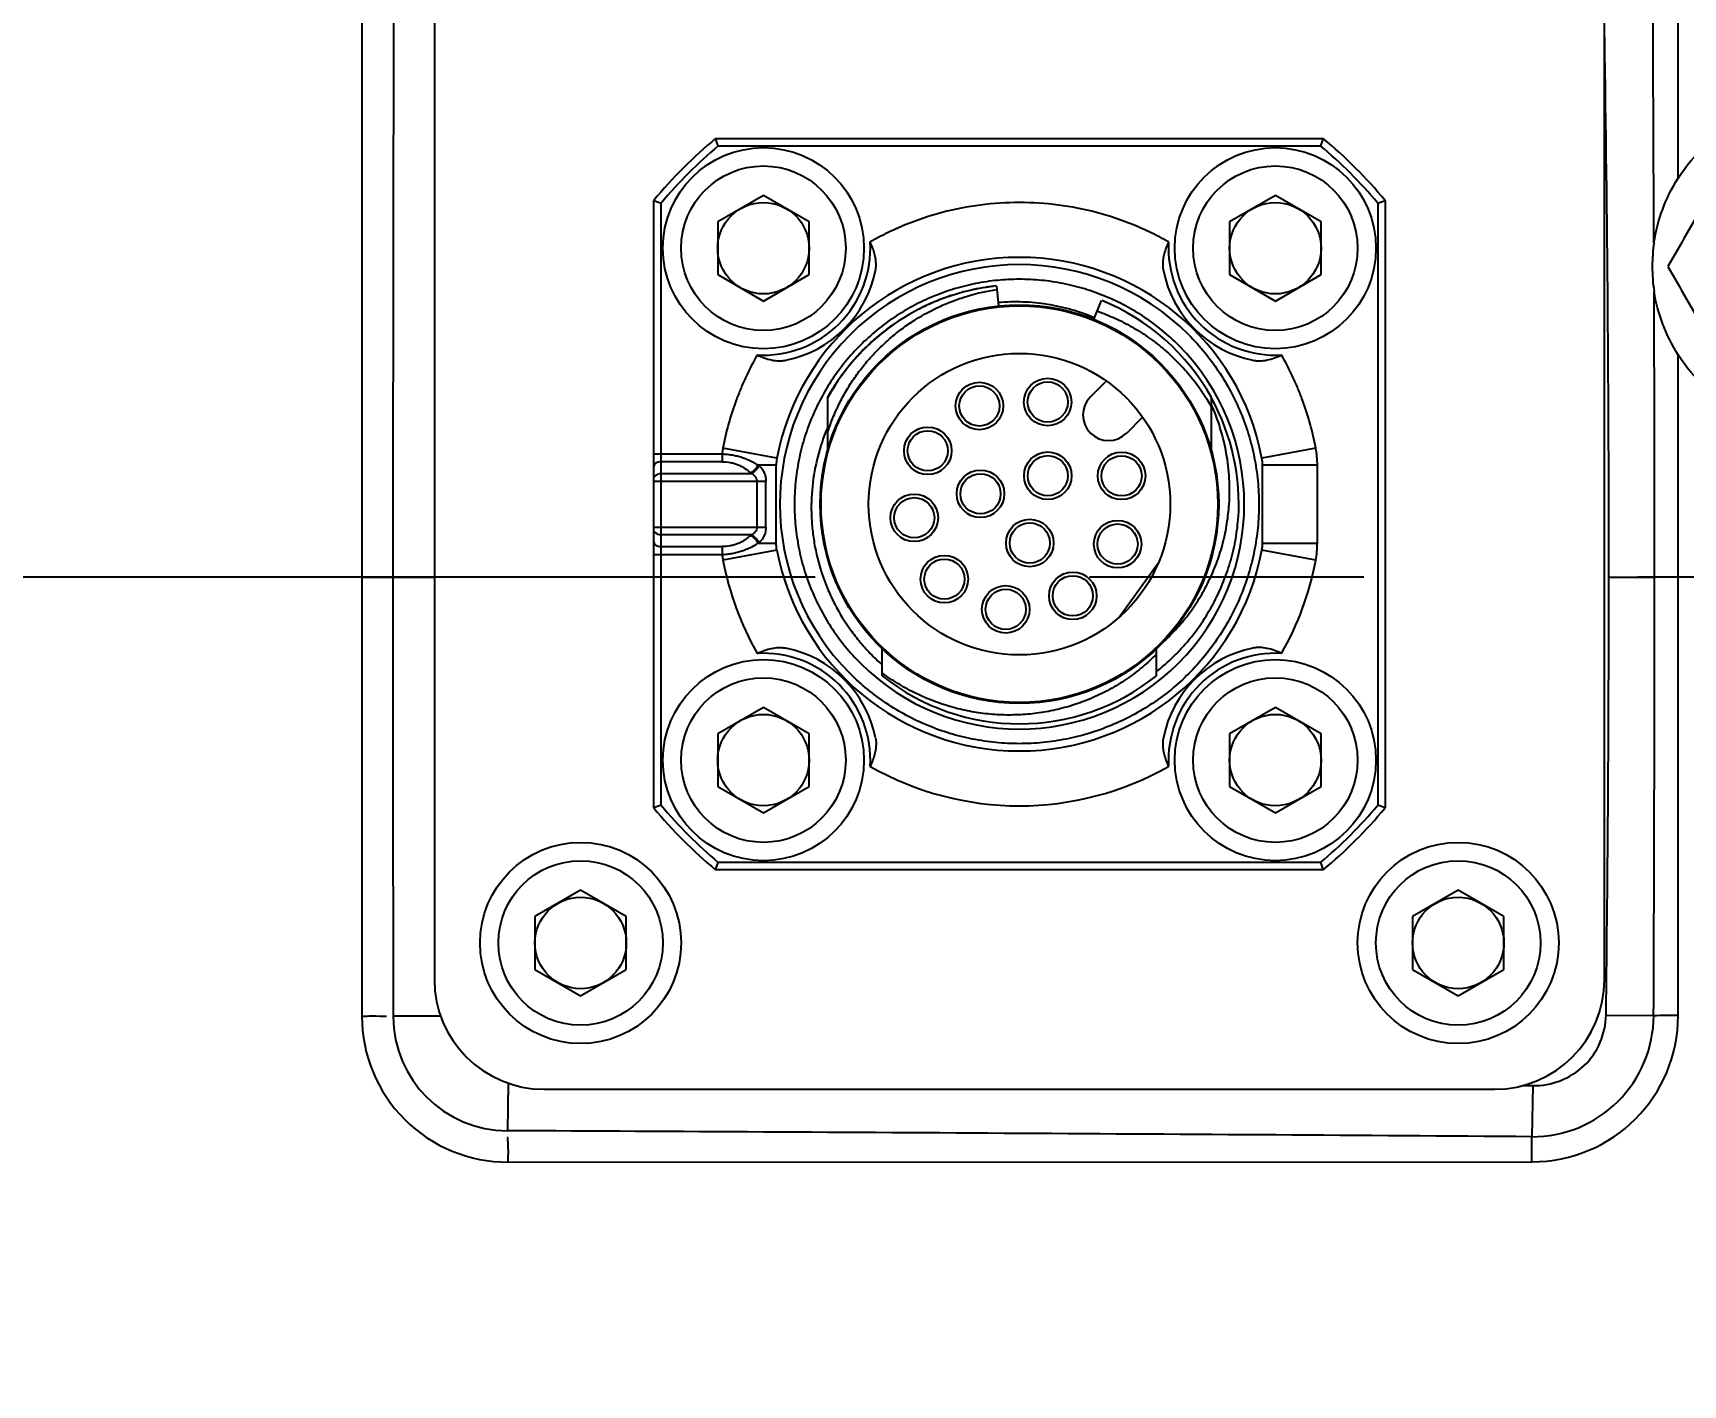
# Model space of a CAD drawing. Header units: millimetres. Extents: x 5828 to 6704, y 123 to 421.
# Drawn here: x 6532.654 to 6534.91, y 213.238 to 215.087 of the extents above; entities that cross this region are included whole.
import ezdxf

# ---------------------------------------------------------------- set-up
doc = ezdxf.new("R2010")
doc.units = ezdxf.units.MM
doc.linetypes.add('CENTER', pattern=[0.6, 0.375, -0.075, 0.075, -0.075])
for name, color, linetype in [('中心线', 7, 'Continuous'), ('外形图', 7, 'Continuous'), ('尺寸标注', 7, 'Continuous'), ('运动范围', 7, 'Continuous')]:
    doc.layers.add(name, color=color, linetype=linetype)
doc.styles.add('微软雅黑', font='msyh.ttc', dxfattribs={"height": 1.5})
doc.dimstyles.new('尺寸标注_1_20比例', dxfattribs={"dimtxt": 1.5, "dimasz": 1.25, "dimexe": 0.5, "dimexo": 0.4, "dimgap": 0.5, "dimtad": 1, "dimdec": 1, "dimlfac": 20, "dimdsep": 46, "dimtxsty": '微软雅黑', "dimcen": 0.09, "dimadec": 0, "dimazin": 0, "dimtp": 0.01, "dimtm": 0.01, "dimtfac": 1, "dimtdec": 1, "dimtofl": 0, "dimtmove": 0, "dimatfit": 3, "dimfxl": 1, "dimtolj": 1, "dimarcsym": 0})

# ---------------------------------------------------------------- blocks, each defined once
blk = doc.blocks.new('*D1145')
at = {"layer": 'Defpoints', "color": 0}
for p in [(6564.9775, 227.1499), (6618.6004, 224.7716), (6488.2514, 214.3423), (6559.4529, 214.3423), (6635.7237, 214.3423)]:
    blk.add_point(p, dxfattribs=at)
at = {"layer": '尺寸标注', "color": 0, "lineweight": -2}
blk.add_arc((6559.4529, 214.3423), 13.9483, 15.13637, 174.86363, dxfattribs=at)
at = {"layer": '尺寸标注', "color": 0}
for points in [[(6572.7139, 217.9391), (6573.1206, 218.0298), (6573.1893, 216.7644)], [(6545.3524, 215.6004), (6545.7687, 215.5817), (6545.5045, 214.3423)]]:
    blk.add_solid(points, dxfattribs=at)
at = {"layer": '尺寸标注', "color": 0, "insert": (6557.2583, 229.4032), "char_height": 1.5, "attachment_point": 5, "rotation": 8.2904, "style": '微软雅黑'}
blk.add_mtext('\\A1;{\\fAlibaba PuHuiTi 3.0 55 Regular|b0|i0|c134|p18;-\\A1;170%%d}', dxfattribs=at)
blk = doc.blocks.new('*D1146')
at = {"layer": 'Defpoints', "color": 0}
for p in [(6488.2514, 214.3423), (6559.4529, 214.3423), (6635.7237, 214.3423), (6618.6004, 203.913), (6564.9841, 201.5194)]:
    blk.add_point(p, dxfattribs=at)
at = {"layer": '尺寸标注', "color": 0, "lineweight": -2}
blk.add_arc((6559.4529, 214.3423), 13.965, 185.13022, 344.86978, dxfattribs=at)
at = {"layer": '尺寸标注', "color": 0}
for points in [[(6545.7519, 213.1029), (6545.3356, 213.0842), (6545.4878, 214.3423)], [(6573.1371, 210.6519), (6572.7305, 210.7426), (6573.2057, 211.9173)]]:
    blk.add_solid(points, dxfattribs=at)
at = {"layer": '尺寸标注', "color": 0, "insert": (6555.4094, 202.3101), "char_height": 1.5, "attachment_point": 5, "rotation": 341.4248, "style": '微软雅黑'}
blk.add_mtext('\\A1;{\\fAlibaba PuHuiTi 3.0 55 Regular|b0|i0|c134|p18;+\\A1;170%%d}', dxfattribs=at)

msp = doc.modelspace()

# ---------------------------------------------------------------- linework, layer by layer
at = {"layer": '中心线', "linetype": 'CENTER', "ltscale": 5}
msp.add_line((6635.7237, 214.3423), (6488.2514, 214.3423), dxfattribs=at)
at = {"layer": '外形图', "linetype": 'ByBlock'}
for p, q in [((6533.2029, 216.0923), (6533.2029, 213.7923)), ((6534.8029, 213.7923), (6534.8029, 216.0923)), ((6533.5875, 214.9423), (6534.4182, 214.9423)), ((6533.5912, 214.9323), (6533.5875, 214.9423)), ((6533.5912, 214.9323), (6534.4146, 214.9323)), ((6534.4182, 214.9423), (6534.4146, 214.9323)), ((6533.5029, 214.027), (6533.5029, 214.8576)), ((6533.5029, 214.8576), (6533.5129, 214.854)), ((6533.6529, 214.8645), (6533.5904, 214.8284)), ((6533.7154, 214.8284), (6533.6529, 214.8645)), ((6534.3529, 214.8645), (6534.2904, 214.8284)), ((6534.4154, 214.8284), (6534.3529, 214.8645)), ((6534.4929, 214.854), (6534.5029, 214.8576)), ((6534.5029, 214.8576), (6534.5029, 214.027)), ((6533.5129, 214.0306), (6533.5129, 214.854)), ((6534.4929, 214.854), (6534.4929, 214.0306)), ((6533.5904, 214.8284), (6533.5904, 214.7562)), ((6533.7154, 214.7562), (6533.7154, 214.8284)), ((6534.2904, 214.8284), (6534.2904, 214.7562)), ((6534.4154, 214.7562), (6534.4154, 214.8284)), ((6533.5904, 214.7562), (6533.6529, 214.7201)), ((6533.6529, 214.7201), (6533.7154, 214.7562)), ((6534.2904, 214.7562), (6534.3529, 214.7201)), ((6534.3529, 214.7201), (6534.4154, 214.7562)), ((6533.967, 214.7401), (6533.967, 214.7401)), ((6533.9679, 214.7402), (6533.9679, 214.7402)), ((6533.9713, 214.7406), (6533.9711, 214.7406)), ((6533.9714, 214.7406), (6533.9713, 214.7406)), ((6533.9715, 214.7406), (6533.9714, 214.7406)), ((6533.9715, 214.7406), (6533.9744, 214.7133)), ((6533.8919, 214.721), (6533.8923, 214.7212)), ((6533.8923, 214.7212), (6533.8924, 214.7212)), ((6534.1049, 214.6949), (6534.1153, 214.7207)), ((6534.9036, 214.3423), (6534.9036, 214.6466)), ((6534.1218, 214.6108), (6534.1001, 214.589)), ((6533.7404, 214.5875), (6533.741, 214.5887)), ((6533.7404, 214.5875), (6533.7404, 214.5154)), ((6533.741, 214.5887), (6533.7418, 214.5901)), ((6533.7418, 214.5901), (6533.7426, 214.5915)), ((6533.7426, 214.5915), (6533.7435, 214.593)), ((6533.7435, 214.593), (6533.7441, 214.5941)), ((6533.7441, 214.5941), (6533.7448, 214.5953)), ((6533.7448, 214.5953), (6533.7456, 214.5966)), ((6533.7456, 214.5966), (6533.7464, 214.5979)), ((6533.7464, 214.5979), (6533.7472, 214.5992)), ((6533.7472, 214.5992), (6533.748, 214.6006)), ((6533.748, 214.6006), (6533.7489, 214.602)), ((6533.7489, 214.602), (6533.7498, 214.6034)), ((6533.7494, 214.6028), (6533.7494, 214.6028)), ((6533.7498, 214.6034), (6533.7507, 214.6049)), ((6533.7507, 214.6049), (6533.7517, 214.6064)), ((6533.7514, 214.6059), (6533.7515, 214.606)), ((6534.2654, 214.5154), (6534.2654, 214.588)), ((6534.1496, 214.5395), (6534.1713, 214.5613)), ((6533.6712, 214.505), (6533.5975, 214.5189)), ((6534.4082, 214.5189), (6534.3345, 214.505)), ((6533.5029, 214.511), (6533.5963, 214.511)), ((6533.5963, 214.5004), (6533.5129, 214.5004)), ((6533.5963, 214.511), (6533.5963, 214.5004)), ((6533.5029, 214.4736), (6533.6563, 214.4736)), ((6533.5129, 214.4842), (6533.6364, 214.4842)), ((6533.6441, 214.411), (6533.6441, 214.4736)), ((6533.6704, 214.4957), (6533.6454, 214.4957)), ((6533.6563, 214.411), (6533.6563, 214.4736)), ((6533.6704, 214.3889), (6533.6704, 214.4957)), ((6534.3354, 214.3889), (6534.3354, 214.4957)), ((6534.4104, 214.4957), (6534.3354, 214.4957)), ((6534.4104, 214.3889), (6534.4104, 214.4957)), ((6533.5029, 214.411), (6533.6441, 214.411)), ((6533.6441, 214.411), (6533.6563, 214.411)), ((6533.6364, 214.4004), (6533.5129, 214.4004)), ((6533.5129, 214.3842), (6533.5963, 214.3842)), ((6533.5963, 214.3842), (6533.5963, 214.3736)), ((6533.6454, 214.3889), (6533.6704, 214.3889)), ((6534.3354, 214.3889), (6534.4104, 214.3889)), ((6533.5029, 214.3736), (6533.5963, 214.3736)), ((6533.6712, 214.3796), (6533.5975, 214.3657)), ((6534.4082, 214.3657), (6534.3345, 214.3796)), ((6533.1038, 214.3423), (6533.2029, 214.3423)), ((6533.1038, 214.3423), (6533.1038, 213.7423)), ((6534.1922, 214.3605), (6534.1391, 214.2875)), ((6534.809, 214.3423), (6534.8714, 214.3423)), ((6534.9036, 214.3423), (6534.8714, 214.3423)), ((6534.9036, 213.743), (6534.9036, 214.3423)), ((6533.8154, 214.2078), (6533.8154, 214.2446)), ((6534.1904, 214.2078), (6534.1904, 214.2446)), ((6533.8154, 214.2081), (6533.8155, 214.208)), ((6533.6529, 214.1645), (6533.5904, 214.1284)), ((6533.7154, 214.1284), (6533.6529, 214.1645)), ((6534.3529, 214.1645), (6534.2904, 214.1284)), ((6534.4154, 214.1284), (6534.3529, 214.1645)), ((6533.5904, 214.1284), (6533.5904, 214.0562)), ((6533.7154, 214.0562), (6533.7154, 214.1284)), ((6534.2904, 214.1284), (6534.2904, 214.0562)), ((6534.4154, 214.0562), (6534.4154, 214.1284)), ((6533.5904, 214.0562), (6533.6529, 214.0201)), ((6533.6529, 214.0201), (6533.7154, 214.0562)), ((6534.2904, 214.0562), (6534.3529, 214.0201)), ((6534.3529, 214.0201), (6534.4154, 214.0562)), ((6533.5129, 214.0306), (6533.5029, 214.027)), ((6534.5029, 214.027), (6534.4929, 214.0306)), ((6533.5875, 213.9423), (6533.5912, 213.9523)), ((6534.4182, 213.9423), (6533.5875, 213.9423)), ((6534.4146, 213.9523), (6533.5912, 213.9523)), ((6534.4146, 213.9523), (6534.4182, 213.9423)), ((6533.4029, 213.9145), (6533.3404, 213.8784)), ((6533.4654, 213.8784), (6533.4029, 213.9145)), ((6534.6029, 213.9145), (6534.5404, 213.8784)), ((6534.6654, 213.8784), (6534.6029, 213.9145)), ((6533.3404, 213.8784), (6533.3404, 213.8062)), ((6533.4654, 213.8062), (6533.4654, 213.8784)), ((6534.5404, 213.8784), (6534.5404, 213.8062)), ((6534.6654, 213.8062), (6534.6654, 213.8784)), ((6533.3404, 213.8062), (6533.4029, 213.7701)), ((6533.4029, 213.7701), (6533.4654, 213.8062)), ((6534.5404, 213.8062), (6534.6029, 213.7701)), ((6534.6029, 213.7701), (6534.6654, 213.8062)), ((6533.2116, 213.7423), (6533.1466, 213.742)), ((6534.8051, 213.7437), (6534.8701, 213.7429)), ((6533.304, 213.6506), (6533.303, 213.5855)), ((6533.3529, 213.6423), (6534.6529, 213.6423)), ((6534.6913, 213.6475), (6534.705, 213.6472)), ((6534.705, 213.6472), (6534.7035, 213.5774)), ((6533.3037, 213.5425), (6534.7038, 213.5431))]:
    msp.add_line(p, q, dxfattribs=at)
msp.add_lwpolyline([(6533.7517, 214.6064), (6533.7527, 214.6079), (6533.7528, 214.6081)], dxfattribs=at)
for centre, radius in [((6533.6529, 214.7923), 0.1375), ((6534.3529, 214.7923), 0.1375), ((6533.6529, 214.7923), 0.1125), ((6534.3529, 214.7923), 0.1125), ((6533.6529, 214.7923), 0.0625), ((6534.3529, 214.7923), 0.0625), ((6534.0029, 214.4423), 0.2725), ((6534.0029, 214.4423), 0.2712), ((6534.0029, 214.4423), 0.2062), ((6533.9482, 214.5766), 0.0325), ((6534.0416, 214.582), 0.0325), ((6534.0416, 214.582), 0.0275), ((6533.9482, 214.5766), 0.0275), ((6533.8776, 214.5153), 0.0325), ((6533.8776, 214.5153), 0.0275), ((6534.0417, 214.4812), 0.0325), ((6534.0417, 214.4812), 0.0275), ((6534.1426, 214.481), 0.0325), ((6534.1426, 214.481), 0.0275), ((6533.9497, 214.4565), 0.0325), ((6533.9497, 214.4565), 0.0275), ((6533.8591, 214.4237), 0.0325), ((6533.8591, 214.4237), 0.0275), ((6534.0171, 214.3892), 0.0325), ((6534.0171, 214.3892), 0.0275), ((6534.1372, 214.3877), 0.0325), ((6534.1372, 214.3877), 0.0275), ((6533.9003, 214.3398), 0.0325), ((6533.9003, 214.3398), 0.0275), ((6534.0759, 214.317), 0.0325), ((6534.0759, 214.317), 0.0275), ((6533.9842, 214.2985), 0.0325), ((6533.9842, 214.2985), 0.0275), ((6533.6529, 214.0923), 0.1375), ((6534.3529, 214.0923), 0.1375), ((6533.6529, 214.0923), 0.1125), ((6534.3529, 214.0923), 0.1125), ((6533.6529, 214.0923), 0.0625), ((6534.3529, 214.0923), 0.0625), ((6533.4029, 213.8423), 0.1375), ((6534.6029, 213.8423), 0.1375), ((6533.4029, 213.8423), 0.1125), ((6534.6029, 213.8423), 0.1125), ((6533.4029, 213.8423), 0.0625), ((6534.6029, 213.8423), 0.0625)]:
    msp.add_circle(centre, radius, dxfattribs=at)
for centre, radius, start, end in [((7193.3672, 213.9117), 660.2212, 179.8063724, 179.9626317), ((6210.0827, 213.5254), 324.7904, 0.224812, 0.461525), ((6485.0318, 214.3225), 49.7772, 0.0228, 0.87294), ((6534.0029, 214.4423), 0.65, 129.7151, 140.2849), ((6534.0029, 214.4423), 0.64, 130.0374, 139.9626), ((6534.0029, 214.4423), 0.64, 40.0374, 49.9626), ((6534.0029, 214.4423), 0.65, 39.7151, 50.2849), ((6571.6622, 193.6587), 42.4004, 150.00648, 150.14291), ((6533.6529, 214.7923), 0.1462, 266.6537, 3.3409), ((6534.3529, 214.7923), 0.1462, 176.6591, 273.3463), ((6535.0899, 214.7672), 0.2216, 171.5269, 179.9879), ((6534.0029, 214.4423), 0.3375, 10.7012, 169.2987), ((6534.0029, 214.4423), 0.3275, 45.0011, 224.9988), ((6535.0899, 214.7673), 0.2217, 179.997, 188.8141), ((6574.432, 237.4702), 45.5963, 209.86187, 209.98874), ((6533.6529, 214.7923), 0.1562, 281.3263, 348.6738), ((6534.3529, 214.7923), 0.1562, 191.3262, 258.6737), ((6534.0029, 214.4423), 0.3, 95.9999, 151.0454), ((6534.0026, 214.4427), 0.2995, 109.267, 113.5015), ((6534.0027, 214.4425), 0.2997, 108.8381, 112.72), ((6534.003, 214.442), 0.3003, 108.08, 111.7288), ((6534.003, 214.4421), 0.3003, 107.9932, 111.608), ((6534.0026, 214.443), 0.2992, 101.2088, 103.1666), ((6534.0027, 214.443), 0.2993, 101.1399, 103.0582), ((6534.0029, 214.4419), 0.3004, 98.1802, 101.2073), ((6534.0029, 214.4418), 0.3004, 98.0197, 101.1384), ((6534.0027, 214.4431), 0.2992, 96.8536, 98.9174), ((6534.0027, 214.4429), 0.2994, 96.6841, 98.695), ((6391.6583, 214.3381), 143.2131, 0.001672, 0.158161), ((6534.0033, 214.4413), 0.3011, 115.5946, 117.7055), ((6534.0029, 214.4421), 0.3002, 112.552, 115.9709), ((6534.0035, 214.441), 0.3014, 111.7275, 115.6689), ((6534.0029, 214.4423), 0.3003, 29.0411, 68), ((6534.0023, 214.4428), 0.2993, 128.0567, 132.8788), ((6534.0033, 214.4418), 0.3007, 127.3736, 130.9763), ((6534.0033, 214.4418), 0.3006, 127.3054, 130.8526), ((6534.0026, 214.4428), 0.2994, 125.3523, 127.3718), ((6534.0025, 214.4429), 0.2993, 125.2658, 127.3037), ((6534.0023, 214.4428), 0.2992, 132.5657, 137.3998), ((6534.0023, 214.4427), 0.2993, 132.4043, 136.8822), ((6534.0029, 214.4423), 0.3075, 225.0049, 44.9948), ((6534.0037, 214.4414), 0.3013, 132.0786, 135.2795), ((6534.0037, 214.4413), 0.3013, 132.0006, 135.1352), ((6534.0031, 214.4419), 0.3005, 131.66, 132.4066), ((6534.0038, 214.4413), 0.3014, 130.8516, 132.0789), ((6534.0024, 214.4426), 0.2994, 136.9491, 140.6462), ((6534.0024, 214.4426), 0.2995, 136.8868, 140.2726), ((6534.0032, 214.4419), 0.3005, 135.2801, 136.9503), ((6534.0033, 214.4418), 0.3006, 135.1357, 136.8878), ((6534.0023, 214.4428), 0.2993, 141.7148, 146.3987), ((6534.0032, 214.442), 0.3005, 148.6587, 151.0989), ((6534.0032, 214.442), 0.3004, 148.9099, 151.1093), ((6534.004, 214.4417), 0.3013, 146.9611, 151.0748), ((6534.004, 214.4416), 0.3013, 147.6701, 151.0849), ((6534.0021, 214.4427), 0.2991, 147.29, 149.3494), ((6534.0035, 214.4419), 0.3008, 146.5973, 147.6615), ((6534.1248, 214.5643), 0.035, 135, 315), ((6534.0029, 214.4423), 0.3, 355.973, 28.9567), ((6533.7204, 214.4957), 0.05, 169.2976, 180), ((6534.2854, 214.4957), 0.05, 0, 10.7011), ((6533.5954, 214.4404), 0.06, 46.8654, 48.1158), ((6533.6039, 214.4378), 0.0712, 53.1477, 54.3522), ((6533.5954, 214.4442), 0.06, 311.8808, 313.1321), ((6533.6035, 214.4473), 0.0719, 305.6531, 306.8468), ((6534.2854, 214.3889), 0.05, 349.2999, 359.9993), ((6534.2861, 214.3888), 0.1242, 349.2408, 0.0311), ((6533.7204, 214.3889), 0.125, 187.0403, 190.6971), ((6534.0029, 214.4423), 0.4125, 190.7013, 209.6396), ((6534.0029, 214.4423), 0.3375, 190.7012, 349.2988), ((6534.0029, 214.4423), 0.4125, 330.3604, 349.2915), ((6486.7626, 214.353), 48.0463, 359.27346, 359.98729), ((6385.8354, 214.3533), 149.036, 359.765351, 359.995783), ((6533.6529, 214.0923), 0.1462, 356.658, 93.342), ((6533.6529, 214.0923), 0.1562, 11.3268, 78.6732), ((6534.0084, 214.4407), 0.2913, 224.0143, 228.5009), ((6534.3529, 214.0923), 0.1562, 101.3268, 168.6732), ((6534.3529, 214.0923), 0.1462, 86.658, 183.342), ((6534.0029, 214.4423), 0.3003, 231.3511, 308.6441), ((6534.0029, 214.4423), 0.4125, 240.3604, 299.6396), ((6534.0029, 214.4423), 0.65, 219.7151, 230.2849), ((6534.0029, 214.4423), 0.64, 220.0374, 229.9626), ((6534.0029, 214.4423), 0.64, 310.0374, 319.9626), ((6534.0029, 214.4423), 0.65, 309.7151, 320.2849), ((6533.3529, 213.7923), 0.15, 180, 270), ((6534.6529, 213.7923), 0.15, 270, 0), ((6533.3035, 213.7423), 0.1997, 180.0031, 270.0654), ((6533.3032, 213.7421), 0.1566, 180.0441, 269.9375), ((6534.7042, 213.7433), 0.166, 269.7796, 359.8595), ((6534.7038, 213.743), 0.1999, 270.0179, 0.01), ((6534.9012, 210.2078), 3.5352, 89.9611, 90.5046), ((6530.2517, -430.1228), 643.7156, 89.6037469, 89.7284056)]:
    msp.add_arc(centre, radius, start, end, dxfattribs=at)
for points in [[(6533.1033, 216.1417), (6533.1037, 215.5419), (6533.1038, 214.9421), (6533.1038, 214.3423)], [(6534.9036, 214.888), (6534.9037, 215.3056), (6534.9039, 215.7233), (6534.9041, 216.1409)], [(6534.9036, 214.888), (6534.918, 214.9107), (6534.9369, 214.931), (6534.9583, 214.9472)], [(6534.8706, 214.7999), (6534.8753, 214.8309), (6534.8868, 214.8615), (6534.9036, 214.888)], [(6534.9036, 214.6466), (6534.887, 214.6727), (6534.8756, 214.7028), (6534.8708, 214.7333)], [(6534.9583, 214.5874), (6534.9369, 214.6035), (6534.918, 214.6239), (6534.9036, 214.6466)], [(6533.6712, 214.3796), (6533.6707, 214.3827), (6533.6705, 214.3858), (6533.6704, 214.3889)], [(6533.1461, 214.3423), (6533.1461, 214.1422), (6533.1463, 213.9421), (6533.1466, 213.742)], [(6534.7038, 213.5431), (6534.7038, 213.5545), (6534.7038, 213.566), (6534.7035, 213.5774)]]:
    msp.add_open_spline(points, degree=3, dxfattribs=at)
for points, knots in [([(6534.2069, 214.8008), (6534.1991, 214.8052), (6534.1834, 214.8135), (6534.1509, 214.828), (6534.1087, 214.8422), (6534.0562, 214.8525), (6534.0029, 214.8559), (6533.9495, 214.8525), (6533.8971, 214.8422), (6533.8548, 214.828), (6533.8223, 214.8135), (6533.8066, 214.8052), (6533.7989, 214.8008)], [0, 0, 0, 0, 0.062523, 0.125049, 0.250033, 0.375016, 0.5, 0.624984, 0.749967, 0.874951, 0.937477, 1, 1, 1, 1]), ([(6533.8024, 214.7923), (6533.8022, 214.793), (6533.8016, 214.7944), (6533.8007, 214.7966), (6533.7998, 214.7987), (6533.7992, 214.8001), (6533.7989, 214.8008)], [0, 0, 0, 0, 0.249187, 0.499082, 0.749421, 1, 1, 1, 1]), ([(6533.8061, 214.7616), (6533.8066, 214.7641), (6533.8071, 214.7692), (6533.8066, 214.7769), (6533.805, 214.7847), (6533.8034, 214.7898), (6533.8024, 214.7923)], [0, 0, 0, 0, 0.242372, 0.48907, 0.741803, 1, 1, 1, 1]), ([(6534.2033, 214.7923), (6534.2024, 214.7898), (6534.2007, 214.7847), (6534.1991, 214.7769), (6534.1986, 214.7692), (6534.1992, 214.7641), (6534.1996, 214.7616)], [0, 0, 0, 0, 0.25819, 0.510934, 0.757629, 1, 1, 1, 1]), ([(6534.2069, 214.8008), (6534.2065, 214.8001), (6534.2059, 214.7987), (6534.205, 214.7966), (6534.2041, 214.7944), (6534.2036, 214.793), (6534.2033, 214.7923)], [0, 0, 0, 0, 0.250571, 0.500926, 0.750799, 1, 1, 1, 1]), ([(6534.2203, 214.6597), (6534.2132, 214.6668), (6534.1983, 214.6804), (6534.174, 214.6984), (6534.1481, 214.7139), (6534.1207, 214.7268), (6534.0923, 214.737), (6534.063, 214.7444), (6534.0331, 214.7488), (6534.0029, 214.7503), (6533.9727, 214.7488), (6533.9428, 214.7444), (6533.9135, 214.737), (6533.885, 214.7268), (6533.8577, 214.7139), (6533.8317, 214.6984), (6533.8075, 214.6804), (6533.7851, 214.6601), (6533.7648, 214.6377), (6533.7468, 214.6134), (6533.7312, 214.5875), (6533.7183, 214.5602), (6533.7081, 214.5317), (6533.7008, 214.5024), (6533.6963, 214.4725), (6533.6949, 214.4423), (6533.6963, 214.4121), (6533.7008, 214.3822), (6533.7081, 214.3529), (6533.7183, 214.3244), (6533.7312, 214.2971), (6533.7468, 214.2712), (6533.7648, 214.2469), (6533.7783, 214.232), (6533.7854, 214.2248)], [0, 0, 0, 0, 0.03125, 0.0625, 0.09375, 0.125, 0.15625, 0.1875, 0.21875, 0.25, 0.28125, 0.3125, 0.34375, 0.375, 0.40625, 0.4375, 0.46875, 0.5, 0.53125, 0.5625, 0.59375, 0.625, 0.65625, 0.6875, 0.71875, 0.75, 0.78125, 0.8125, 0.84375, 0.875, 0.90625, 0.9375, 0.96875, 1, 1, 1, 1]), ([(6533.7404, 214.5394), (6533.7424, 214.5457), (6533.7468, 214.5583), (6533.7548, 214.5766), (6533.7641, 214.5944), (6533.7747, 214.6114), (6533.7864, 214.6276), (6533.7992, 214.643), (6533.8131, 214.6574), (6533.8279, 214.6709), (6533.8436, 214.6833), (6533.8657, 214.6983), (6533.8893, 214.7109), (6533.9139, 214.7211), (6533.9392, 214.7295), (6533.9588, 214.7339), (6533.972, 214.7359)], [0, 0, 0, 0, 0.062507, 0.125018, 0.187526, 0.250036, 0.312544, 0.375053, 0.437562, 0.500072, 0.562581, 0.62509, 0.750034, 0.812544, 0.875052, 1, 1, 1, 1]), ([(6534.1057, 214.6969), (6534.0954, 214.7013), (6534.0742, 214.7088), (6534.0412, 214.7162), (6534.0076, 214.7194), (6533.9851, 214.7188), (6533.9739, 214.7179)], [0, 0, 0, 0, 0.250005, 0.500004, 0.75, 1, 1, 1, 1]), ([(6534.1095, 214.7062), (6534.1176, 214.7033), (6534.1337, 214.6969), (6534.1569, 214.6851), (6534.1789, 214.6712), (6534.1995, 214.6554), (6534.2186, 214.6378), (6534.242, 214.6123), (6534.2568, 214.5908), (6534.2654, 214.5758)], [0, 0, 0, 0, 0.125031, 0.250059, 0.37509, 0.50012, 0.625151, 0.750183, 1, 1, 1, 1]), ([(6534.2344, 214.6739), (6534.242, 214.6663), (6534.2564, 214.6504), (6534.2756, 214.6245), (6534.2921, 214.5969), (6534.3059, 214.5678), (6534.3168, 214.5375), (6534.3246, 214.5063), (6534.3293, 214.4744), (6534.3309, 214.4423), (6534.3293, 214.4101), (6534.3246, 214.3783), (6534.3168, 214.3471), (6534.3059, 214.3168), (6534.2922, 214.2877), (6534.2756, 214.2601), (6534.2564, 214.2342), (6534.2348, 214.2103), (6534.211, 214.1887), (6534.1851, 214.1695), (6534.1575, 214.153), (6534.1284, 214.1392), (6534.0981, 214.1284), (6534.0669, 214.1206), (6534.035, 214.1158), (6534.0029, 214.1143), (6533.9707, 214.1158), (6533.9389, 214.1206), (6533.9076, 214.1284), (6533.8773, 214.1392), (6533.8482, 214.153), (6533.8206, 214.1696), (6533.7948, 214.1887), (6533.7789, 214.2031), (6533.7713, 214.2107)], [0, 0, 0, 0, 0.03125, 0.0625, 0.09375, 0.125, 0.15625, 0.1875, 0.21875, 0.25, 0.28125, 0.3125, 0.34375, 0.375, 0.40625, 0.4375, 0.46875, 0.5, 0.53125, 0.5625, 0.59375, 0.625, 0.65625, 0.6875, 0.71875, 0.75, 0.78125, 0.8125, 0.84375, 0.875, 0.90625, 0.9375, 0.96875, 1, 1, 1, 1]), ([(6533.6443, 214.6463), (6533.6387, 214.6364), (6533.6309, 214.6212), (6533.6218, 214.6004), (6533.6135, 214.5793), (6533.6048, 214.5522), (6533.5996, 214.5301), (6533.5975, 214.5189)], [0, 0, 0, 0, 0.249989, 0.375007, 0.500027, 0.750012, 1, 1, 1, 1]), ([(6533.6443, 214.6463), (6533.6475, 214.6448), (6533.6539, 214.6422), (6533.6638, 214.6392), (6533.6721, 214.6381), (6533.6787, 214.6383), (6533.682, 214.6388), (6533.6835, 214.6391)], [0, 0, 0, 0, 0.25873, 0.512787, 0.759366, 0.8802, 1, 1, 1, 1]), ([(6534.3222, 214.6391), (6534.3238, 214.6388), (6534.327, 214.6383), (6534.3336, 214.6381), (6534.342, 214.6392), (6534.3518, 214.6422), (6534.3582, 214.6448), (6534.3614, 214.6463)], [0, 0, 0, 0, 0.1198, 0.240632, 0.487212, 0.74127, 1, 1, 1, 1]), ([(6534.4082, 214.5191), (6534.406, 214.5302), (6534.4009, 214.5523), (6534.3922, 214.5794), (6534.3839, 214.6005), (6534.3748, 214.6213), (6534.367, 214.6364), (6534.3614, 214.6463)], [0, 0, 0, 0, 0.249988, 0.499973, 0.624993, 0.750011, 1, 1, 1, 1]), ([(6534.2897, 214.4423), (6534.2905, 214.4539), (6534.2906, 214.4773), (6534.2865, 214.5121), (6534.2783, 214.5462), (6534.2701, 214.5681), (6534.2654, 214.5788)], [0, 0, 0, 0, 0.249986, 0.499981, 0.74998, 1, 1, 1, 1]), ([(6533.7404, 214.5469), (6533.735, 214.5342), (6533.7262, 214.5078), (6533.7188, 214.4668), (6533.7178, 214.432), (6533.72, 214.4044), (6533.7242, 214.377), (6533.7313, 214.3501), (6533.7414, 214.3243), (6533.7532, 214.2992), (6533.7678, 214.2755), (6533.7848, 214.2536), (6533.7941, 214.2433), (6533.7989, 214.2383)], [0, 0, 0, 0, 0.124968, 0.249934, 0.374903, 0.437429, 0.499955, 0.624924, 0.68745, 0.749976, 0.874947, 0.937474, 1, 1, 1, 1]), ([(6533.5975, 214.5189), (6533.5974, 214.5182), (6533.5972, 214.5169), (6533.5967, 214.5143), (6533.5965, 214.5123), (6533.5963, 214.511)], [0, 0, 0, 0, 0.250003, 0.500011, 1, 1, 1, 1]), ([(6534.4104, 214.4957), (6534.4104, 214.4996), (6534.41, 214.5074), (6534.4089, 214.5152), (6534.4082, 214.5191)], [0, 0, 0, 0, 0.499999, 1, 1, 1, 1]), ([(6533.5129, 214.5004), (6533.5116, 214.5004), (6533.5091, 214.5001), (6533.5063, 214.4988), (6533.5045, 214.4973), (6533.5036, 214.4961), (6533.503, 214.4947), (6533.5029, 214.4938), (6533.5029, 214.4933)], [0, 0, 0, 0, 0.287049, 0.553568, 0.675502, 0.789331, 0.896544, 1, 1, 1, 1]), ([(6533.5963, 214.511), (6533.5987, 214.511), (6533.6033, 214.5106), (6533.6102, 214.5097), (6533.617, 214.5083), (6533.6234, 214.5064), (6533.6294, 214.5041), (6533.6351, 214.5015), (6533.6404, 214.4987), (6533.6438, 214.4967), (6533.6454, 214.4957)], [0, 0, 0, 0, 0.135447, 0.269697, 0.401589, 0.530135, 0.654599, 0.774515, 0.88969, 1, 1, 1, 1]), ([(6533.5963, 214.5004), (6533.6001, 214.5004), (6533.6059, 214.4999), (6533.6132, 214.498), (6533.6184, 214.4962), (6533.6232, 214.4939), (6533.629, 214.4904), (6533.633, 214.4873), (6533.6354, 214.4851)], [0, 0, 0, 0, 0.267715, 0.39869, 0.526337, 0.650191, 0.770201, 1, 1, 1, 1]), ([(6533.5029, 214.4771), (6533.5029, 214.4775), (6533.503, 214.4785), (6533.5035, 214.4798), (6533.5045, 214.4811), (6533.5058, 214.4822), (6533.5074, 214.4831), (6533.5097, 214.4839), (6533.5116, 214.4842), (6533.5129, 214.4842)], [0, 0, 0, 0, 0.096278, 0.201708, 0.318216, 0.446001, 0.582833, 0.724383, 1, 1, 1, 1]), ([(6533.6454, 214.4957), (6533.6449, 214.4946), (6533.6436, 214.4925), (6533.6412, 214.4896), (6533.6385, 214.487), (6533.6365, 214.4857), (6533.6354, 214.4851)], [0, 0, 0, 0, 0.247417, 0.50403, 0.758562, 1, 1, 1, 1]), ([(6533.6466, 214.4948), (6533.6461, 214.4937), (6533.6448, 214.4915), (6533.6423, 214.4886), (6533.6395, 214.4861), (6533.6374, 214.4848), (6533.6364, 214.4842)], [0, 0, 0, 0, 0.246166, 0.502413, 0.757411, 1, 1, 1, 1]), ([(6533.6441, 214.4736), (6533.6441, 214.4742), (6533.6439, 214.4754), (6533.6436, 214.4769), (6533.6431, 214.478), (6533.6427, 214.4787), (6533.6422, 214.4795), (6533.6415, 214.4804), (6533.6407, 214.4812), (6533.6399, 214.482), (6533.6393, 214.4825), (6533.6386, 214.483), (6533.6376, 214.4836), (6533.6369, 214.484), (6533.6364, 214.4842)], [0, 0, 0, 0, 0.131872, 0.261927, 0.326021, 0.389413, 0.45223, 0.514421, 0.636821, 0.697366, 0.757789, 0.818301, 0.878847, 1, 1, 1, 1]), ([(6533.6466, 214.4948), (6533.6481, 214.4937), (6533.6501, 214.4918), (6533.6523, 214.4887), (6533.6542, 214.4852), (6533.6559, 214.4801), (6533.6563, 214.4758), (6533.6563, 214.4736)], [0, 0, 0, 0, 0.225999, 0.343035, 0.464599, 0.723603, 1, 1, 1, 1]), ([(6534.2, 214.2542), (6534.2066, 214.2602), (6534.2191, 214.2728), (6534.236, 214.2935), (6534.2509, 214.3158), (6534.2634, 214.3394), (6534.2738, 214.364), (6534.2817, 214.3895), (6534.2871, 214.4157), (6534.2891, 214.4334), (6534.2897, 214.4423)], [0, 0, 0, 0, 0.124986, 0.249972, 0.374968, 0.499968, 0.624969, 0.749976, 0.874987, 1, 1, 1, 1]), ([(6533.5129, 214.4004), (6533.5116, 214.4004), (6533.5091, 214.4007), (6533.5063, 214.402), (6533.5045, 214.4035), (6533.5036, 214.4047), (6533.503, 214.4061), (6533.5029, 214.407), (6533.5029, 214.4075)], [0, 0, 0, 0, 0.287049, 0.553568, 0.675502, 0.789331, 0.896544, 1, 1, 1, 1]), ([(6533.6441, 214.411), (6533.6441, 214.4098), (6533.6437, 214.4074), (6533.6419, 214.4043), (6533.6394, 214.402), (6533.6374, 214.4009), (6533.6364, 214.4004)], [0, 0, 0, 0, 0.261443, 0.513104, 0.757184, 1, 1, 1, 1]), ([(6533.6563, 214.411), (6533.6563, 214.4088), (6533.6559, 214.4045), (6533.6542, 214.3994), (6533.6523, 214.3958), (6533.6506, 214.3935), (6533.6488, 214.3915), (6533.6474, 214.3903), (6533.6466, 214.3898)], [0, 0, 0, 0, 0.276286, 0.535195, 0.656693, 0.773694, 0.887652, 1, 1, 1, 1]), ([(6534.1904, 214.2134), (6534.1983, 214.2197), (6534.2097, 214.2297), (6534.2238, 214.2442), (6534.2372, 214.2593), (6534.2524, 214.2795), (6534.2682, 214.3055), (6534.2811, 214.333), (6534.2913, 214.3616), (6534.2985, 214.3911), (6534.3012, 214.4112), (6534.3021, 214.4213)], [0, 0, 0, 0, 0.124995, 0.187512, 0.250029, 0.375024, 0.500019, 0.625014, 0.75001, 0.875004, 1, 1, 1, 1]), ([(6533.5029, 214.3913), (6533.5029, 214.3908), (6533.503, 214.3898), (6533.5036, 214.3885), (6533.5045, 214.3873), (6533.5063, 214.3858), (6533.5091, 214.3845), (6533.5116, 214.3842), (6533.5129, 214.3842)], [0, 0, 0, 0, 0.103456, 0.210669, 0.324498, 0.446432, 0.712951, 1, 1, 1, 1]), ([(6533.6354, 214.3995), (6533.6342, 214.3984), (6533.6317, 214.3963), (6533.6276, 214.3934), (6533.6232, 214.3907), (6533.6184, 214.3884), (6533.6132, 214.3866), (6533.6059, 214.3848), (6533.6001, 214.3842), (6533.5963, 214.3842)], [0, 0, 0, 0, 0.113436, 0.229856, 0.349877, 0.473723, 0.601409, 0.732384, 1, 1, 1, 1]), ([(6533.5963, 214.3736), (6533.5987, 214.3736), (6533.6033, 214.3739), (6533.6102, 214.3749), (6533.6169, 214.3764), (6533.6234, 214.3783), (6533.6294, 214.3805), (6533.6369, 214.3839), (6533.6421, 214.3868), (6533.6454, 214.3889)], [0, 0, 0, 0, 0.135455, 0.269715, 0.401621, 0.530178, 0.654635, 0.774525, 1, 1, 1, 1]), ([(6533.6354, 214.3995), (6533.6365, 214.3989), (6533.6385, 214.3976), (6533.6412, 214.395), (6533.6436, 214.3921), (6533.6449, 214.39), (6533.6454, 214.3889)], [0, 0, 0, 0, 0.241438, 0.495969, 0.752582, 1, 1, 1, 1]), ([(6533.6364, 214.4004), (6533.6374, 214.3998), (6533.6395, 214.3985), (6533.6423, 214.3959), (6533.6448, 214.393), (6533.6461, 214.3909), (6533.6466, 214.3898)], [0, 0, 0, 0, 0.242583, 0.49758, 0.753829, 1, 1, 1, 1]), ([(6533.6443, 214.2383), (6533.6475, 214.2398), (6533.6539, 214.2424), (6533.6638, 214.2453), (6533.6721, 214.2464), (6533.6787, 214.2463), (6533.682, 214.2458), (6533.6835, 214.2455)], [0, 0, 0, 0, 0.258731, 0.512786, 0.759363, 0.880195, 1, 1, 1, 1]), ([(6534.1904, 214.2374), (6534.1844, 214.2313), (6534.1718, 214.2197), (6534.1514, 214.2041), (6534.1297, 214.1905), (6534.1069, 214.1789), (6534.083, 214.1694), (6534.0585, 214.1621), (6534.0333, 214.157), (6534.0079, 214.1542), (6533.9822, 214.1537), (6533.9567, 214.1554), (6533.9313, 214.1594), (6533.9065, 214.1656), (6533.8822, 214.174), (6533.8588, 214.1844), (6533.8364, 214.1969), (6533.8222, 214.2064), (6533.8154, 214.2115)], [0, 0, 0, 0, 0.062499, 0.124998, 0.187497, 0.249997, 0.312496, 0.374996, 0.437496, 0.499996, 0.562496, 0.624996, 0.687496, 0.749997, 0.812497, 0.874998, 0.937499, 1, 1, 1, 1]), ([(6534.3614, 214.2383), (6534.3582, 214.2398), (6534.3518, 214.2424), (6534.3419, 214.2453), (6534.3336, 214.2464), (6534.327, 214.2463), (6534.3238, 214.2458), (6534.3222, 214.2455)], [0, 0, 0, 0, 0.258731, 0.512786, 0.759363, 0.880195, 1, 1, 1, 1]), ([(6533.8061, 214.123), (6533.8066, 214.1205), (6533.8071, 214.1154), (6533.8066, 214.1076), (6533.805, 214.0999), (6533.8033, 214.0948), (6533.8024, 214.0923)], [0, 0, 0, 0, 0.242377, 0.489073, 0.741817, 1, 1, 1, 1]), ([(6534.1997, 214.123), (6534.1992, 214.1205), (6534.1986, 214.1154), (6534.1991, 214.1076), (6534.2007, 214.0999), (6534.2024, 214.0948), (6534.2033, 214.0923)], [0, 0, 0, 0, 0.242375, 0.489069, 0.741808, 1, 1, 1, 1]), ([(6533.8024, 214.0923), (6533.8021, 214.0916), (6533.8016, 214.0901), (6533.8007, 214.088), (6533.7998, 214.0859), (6533.7992, 214.0845), (6533.7989, 214.0838)], [0, 0, 0, 0, 0.249208, 0.499089, 0.749431, 1, 1, 1, 1]), ([(6534.2033, 214.0923), (6534.2036, 214.0916), (6534.2047, 214.0887), (6534.2059, 214.0859), (6534.2069, 214.0838)], [0, 0, 0, 0, 0.249217, 1, 1, 1, 1]), ([(6533.1038, 213.7423), (6533.1144, 213.7423), (6533.1151, 213.743), (6533.1381, 213.742), (6533.1375, 213.742)], [0, 0, 0, 0, 0.946868, 1, 1, 1, 1]), ([(6534.705, 213.6472), (6534.7301, 213.6467), (6534.7829, 213.6666), (6534.8048, 213.7186), (6534.8051, 213.7437)], [0, 0, 0, 0, 0.500123, 1, 1, 1, 1]), ([(6533.3037, 213.5425), (6533.3037, 213.5532), (6533.3049, 213.5542), (6533.3032, 213.5772), (6533.303, 213.5765)], [0, 0, 0, 0, 0.937892, 1, 1, 1, 1])]:
    msp.add_open_spline(points, degree=3, knots=knots, dxfattribs=at)
at = {"layer": '运动范围'}
msp.add_arc((6559.4529, 214.3423), 60.06, 10, 350, dxfattribs=at)

# ---------------------------------------------------------------- dimensions: what is measured, and where the dimension line sits
at = {"layer": '尺寸标注'}
for base, line2, text, picture, middle in [((6564.9775, 227.1499), ((6559.4529, 214.3423), (6618.6004, 224.7716)), '\\A1;{\\fAlibaba PuHuiTi 3.0 55 Regular|b0|i0|c134|p18;-<>}', '*D1145', (6557.4417, 228.1449)), ((6564.9841, 201.5194), ((6559.4529, 214.3423), (6618.6004, 203.913)), '\\A1;{\\fAlibaba PuHuiTi 3.0 55 Regular|b0|i0|c134|p18;+<>}', '*D1146', (6555.0043, 201.1047))]:
    dim = msp.add_angular_dim_2l(base=base, line1=((6635.7237, 214.3423), (6488.2514, 214.3423)), line2=line2, text=text, dimstyle='尺寸标注_1_20比例', dxfattribs=at)
    dim.commit()
    dim.dimension.update_dxf_attribs({"geometry": picture, "text_midpoint": middle, "dimtype": 162})

doc.saveas('drawing.dxf')
